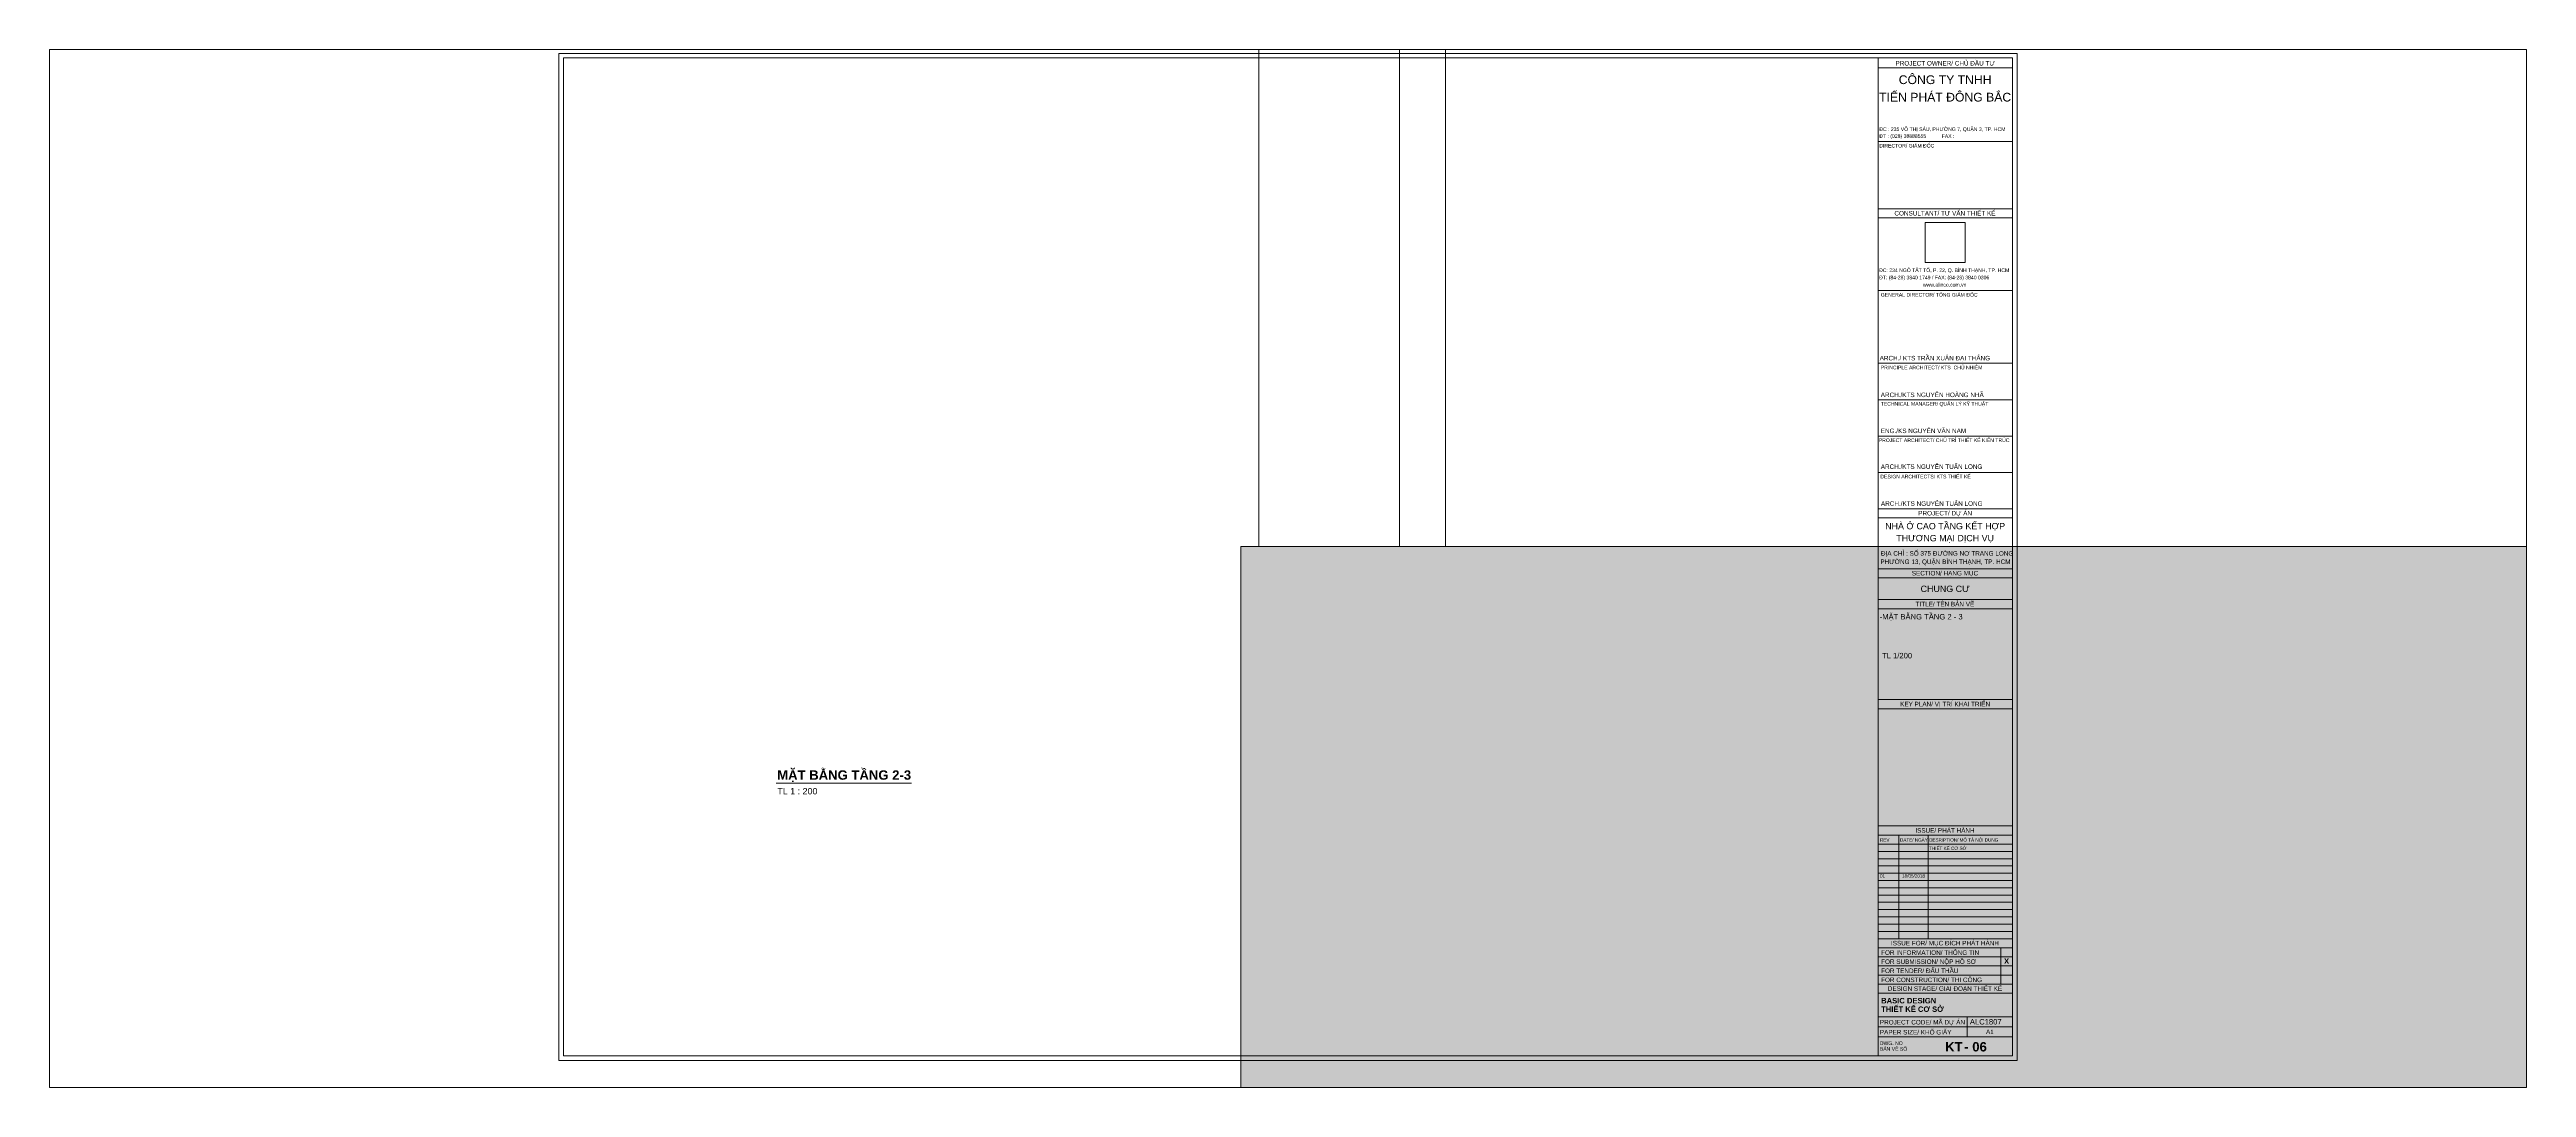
# Paper-space layout 'Layout1' of a CAD drawing. Header units: millimetres. Extents: x -255 to 1108, y 2 to 573.
# The model-space entities are those that its viewports show. They can reach past a viewport. Long polylines and large blocks are cut down to what shows.
import ezdxf

# ---------------------------------------------------------------- set-up
doc = ezdxf.new("R2010")
doc.units = ezdxf.units.MM
doc.linetypes.add('Grid Line', pattern=[22.225, 12.7, -3.175, 3.175, -3.175])
for name, color, linetype, lineweight in [('DIM', 1, 'Continuous', 5), ('G-ANNO-TTLB', 6, 'Continuous', 5), ('G-ANNO-TTLB-MEDM', 33, 'Continuous', 9), ('G-ANNO-TTLB-THIN', 151, 'Continuous', 5), ('KINH', 152, 'Continuous', 5), ('NET CAT', 3, 'Continuous', 5), ('NET CATConcrete', 3, 'Continuous', 5), ('TRUC', 225, 'Continuous', 5)]:
    doc.layers.add(name, color=color, linetype=linetype, lineweight=lineweight)
doc.layers.add('G-ANNO-NPLT', color=7, linetype='Continuous', plot=False)
doc.styles.add('Arial_10', font='arial_1.ttf', dxfattribs={"height": 3})
doc.styles.add('Arial_11', font='arial_1.ttf', dxfattribs={"height": 1.8})
doc.styles.add('Arial_3', font='arial_1.ttf', dxfattribs={"height": 2.5})
doc.styles.add('Arial_4', font='arial_1.ttf', dxfattribs={"height": 2})
doc.styles.add('Arial_5', font='arial_1.ttf', dxfattribs={"height": 1.8})
doc.styles.add('Arial_6', font='arial_1.ttf', dxfattribs={"height": 2.5})
doc.styles.add('Arial_7', font='arial_1.ttf', dxfattribs={"height": 4.8})
doc.styles.add('Arial_8', font='arial_1.ttf', dxfattribs={"height": 2})
doc.styles.add('Arial_9', font='arial_1.ttf', dxfattribs={"height": 3.5})
doc.styles.add('Arial_B_1', font='arialbd_1.ttf', dxfattribs={"height": 3})
doc.styles.add('Arial_B_2', font='arialbd_1.ttf', dxfattribs={"height": 5.15873})
doc.styles.add('TA1', font='arial_1.ttf')
doc.dimstyles.new('D_200_KTx2', dxfattribs={"dimtxt": 400, "dimasz": 300, "dimexe": 300, "dimexo": 300, "dimgap": 160, "dimtad": 1, "dimdec": 0, "dimzin": 9, "dimtxsty": 'TA1', "dimblk": 'ARCHTICK', "dimcen": 1, "dimdle": 300, "dimclrd": 256, "dimclre": 256, "dimclrt": 7, "dimadec": 0, "dimazin": 0, "dimtfac": 1, "dimtdec": 0, "dimtix": 1, "dimtmove": 1, "dimatfit": 3, "dimldrblk": 'ARCHTICK', "dimfxl": 0, "dimtolj": 1, "dimtzin": 0, "dimlwd": -1, "dimlwe": -1, "dimarcsym": 0})
picture_1 = doc.add_image_def('image1.jpg', size_in_pixel=(598, 599))

# ---------------------------------------------------------------- blocks, each defined once
blk = doc.blocks.new('KT-A1 - KT-A1-1017761--MẶT BẰNG TẦNG 2')
at = {"layer": 'G-ANNO-TTLB-MEDM'}
for p, q in [((28, 553.5), (28, 4.5)), ((825, 553.5), (28, 553.5)), ((751, 553.5), (751, 4.5)), ((825, 4.5), (825, 553.5)), ((28, 4.5), (825, 4.5))]:
    blk.add_line(p, q, dxfattribs=at)
at = {"layer": 'G-ANNO-TTLB-THIN'}
for p, q in [((827.5, 556), (25.5, 556)), ((25.5, 556), (25.5, 2)), ((825, 548), (751, 548)), ((827.5, 2), (827.5, 556)), ((825, 507.5), (751, 507.5)), ((825, 470.5), (751, 470.5)), ((825, 465.5), (751, 465.5)), ((825, 425.5), (751, 425.5)), ((825, 385.5), (751, 385.5)), ((825, 365.5), (751, 365.5)), ((825, 345.5), (751, 345.5)), ((825, 325.5), (751, 325.5)), ((825, 305.5), (751, 305.5)), ((825, 300.5), (751, 300.5)), ((825, 272.5), (751, 272.5)), ((825, 267.5), (751, 267.5)), ((825, 255.5), (751, 255.5)), ((825, 250.5), (751, 250.5)), ((825, 200.5), (751, 200.5)), ((825, 195.5), (751, 195.5)), ((825, 131), (751, 131)), ((825, 126), (751, 126)), ((762.5, 69), (762.5, 126)), ((778.5, 69), (778.5, 126)), ((825, 121), (751, 121)), ((825, 117), (751, 117)), ((825, 113), (751, 113)), ((825, 109), (751, 109)), ((825, 105), (751, 105)), ((825, 101), (751, 101)), ((825, 97), (751, 97)), ((825, 93), (751, 93)), ((825, 89), (751, 89)), ((825, 85), (751, 85)), ((825, 81), (751, 81)), ((825, 77), (751, 77)), ((825, 73), (751, 73)), ((825, 69), (751, 69)), ((825, 64), (751, 64)), ((825, 59), (751, 59)), ((818.5, 44), (818.5, 64)), ((825, 54), (751, 54)), ((825, 49), (751, 49)), ((825, 44), (751, 44)), ((825, 39), (751, 39)), ((825, 26), (751, 26)), ((825, 20.5), (751, 20.5)), ((825, 15), (751, 15)), ((800, 26), (800, 15)), ((25.5, 2), (827.5, 2))]:
    blk.add_line(p, q, dxfattribs=at)
at = {"layer": 'G-ANNO-TTLB', "line_spacing_factor": 0.936439}
for s, insert, char_height, width, attachment_point, style in [('\\pt12.7,25.4,38.1,50.8,63.5,76.2,88.9,101.6,114.3,127,139.7,152.4,165.1,177.8,190.5,203.2,215.9,228.6,241.3,254,266.7,279.4,292.1,304.8,317.5,330.2,342.9,355.6,368.3,381,393.7,406.4;PROJECT OWNER/ CHỦ {\\fArial|b0|i0|c238|p34;ĐẦU T}Ư', (787.9, 551.8), 2.5, 72.23, 2, 'Arial_3'), ('\\pt12,24,36,48,60,72,84,96,108,120,132,144,156,168,180,192,204,216,228,240,252,264,276,288,300,312,324,336,348,360,372,384;DIRECTOR/ GIÁM {\\fArial|b0|i0|c238|p34;ĐỐC}', (751.7, 506.2), 2, 30.89, 1, 'Arial_4'), ('\\pt12.7,25.4,38.1,50.8,63.5,76.2,88.9,101.6,114.3,127,139.7,152.4,165.1,177.8,190.5,203.2,215.9,228.6,241.3,254,266.7,279.4,292.1,304.8,317.5,330.2,342.9,355.6,368.3,381,393.7,406.4;CONSULTANT/ T{\\fArial|b0|i0|c163|p34;Ư VẤN THIẾT KẾ}', (787.8, 469.3), 2.5, 72.36, 2, 'Arial_3'), ('\\pt12,24,36,48,60,72,84,96,108,120,132,144,156,168,180,192,204,216,228,240,252,264,276,288,300,312,324,336,348,360,372,384;{\\fArial|b0|i0|c238|p34;ĐC: 234 NGÔ TẤT TỐ, P. 22, Q. B}ÌNH THẠNH, TP. HCM', (751.6, 437.7), 2, 72.89, 1, 'Arial_4'), ('\\pt12,24,36,48,60,72,84,96,108,120,132,144,156,168,180,192,204,216,228,240,252,264,276,288,300,312,324,336,348,360,372,384;{\\fArial|b0|i0|c238|p34;ĐT: (84-28) 3840 1749 / FAX: (84-28) 3840 0306}', (751.6, 433.7), 2, 72.89, 1, 'Arial_4'), ('\\pt12,24,36,48,60,72,84,96,108,120,132,144,156,168,180,192,204,216,228,240,252,264,276,288,300,312,324,336,348,360,372,384;GENERAL DIRECTOR/ TỔNG GIÁM {\\fArial|b0|i0|c238|p34;ĐỐC}', (752.5, 424.2), 2, 71.44, 1, 'Arial_4'), ('\\pt12,24,36,48,60,72,84,96,108,120,132,144,156,168,180,192,204,216,228,240,252,264,276,288,300,312,324,336,348,360,372,384;{\\fArial|b0|i0|c238|p34;www.alinco.com.vn}', (775.7, 429.7), 2, 24.61, 1, 'Arial_4'), ('\\pt12.7,25.4,38.1,50.8,63.5,76.2,88.9,101.6,114.3,127,139.7,152.4,165.1,177.8,190.5,203.2,215.9,228.6,241.3,254,266.7,279.4,292.1,304.8,317.5,330.2,342.9,355.6,368.3,381,393.7,406.4;ARCH./ KTS TRẦN XUÂN {\\fArial|b0|i0|c238|p34;ĐẠI THẮNG}', (751.9, 389.6), 2.5, 72.03, 1, 'Arial_3'), ('\\pt12,24,36,48,60,72,84,96,108,120,132,144,156,168,180,192,204,216,228,240,252,264,276,288,300,312,324,336,348,360,372,384;PRINCIPLE ARCHITECT/ KTS  CHỦ NHIỆM', (752.5, 384.2), 2, 71.44, 1, 'Arial_4'), ('\\pt12,24,36,48,60,72,84,96,108,120,132,144,156,168,180,192,204,216,228,240,252,264,276,288,300,312,324,336,348,360,372,384;TECHNICAL MANAGER/ QUẢN LÝ KỸ THUẬT', (752.5, 364.2), 2, 71.24, 1, 'Arial_4'), ('\\pt12,24,36,48,60,72,84,96,108,120,132,144,156,168,180,192,204,216,228,240,252,264,276,288,300,312,324,336,348,360,372,384;PROJECT ARCHITECT/ CHỦ TRÌ THIẾT KẾ KIẾN TRÚC', (751.4, 344.2), 2, 75.21, 1, 'Arial_4'), ('\\pt12,24,36,48,60,72,84,96,108,120,132,144,156,168,180,192,204,216,228,240,252,264,276,288,300,312,324,336,348,360,372,384;DESIGN ARCHITECTS/ KTS THIẾT KẾ', (752.3, 324.2), 2, 71.24, 1, 'Arial_4'), ('\\pt12.7,25.4,38.1,50.8,63.5,76.2,88.9,101.6,114.3,127,139.7,152.4,165.1,177.8,190.5,203.2,215.9,228.6,241.3,254,266.7,279.4,292.1,304.8,317.5,330.2,342.9,355.6,368.3,381,393.7,406.4;PROJECT/ DỰ ÁN', (787.9, 304.3), 2.5, 72.36, 2, 'Arial_3'), ('\\pt12.7,25.4,38.1,50.8,63.5,76.2,88.9,101.6,114.3,127,139.7,152.4,165.1,177.8,190.5,203.2,215.9,228.6,241.3,254,266.7,279.4,292.1,304.8,317.5,330.2,342.9,355.6,368.3,381,393.7,406.4;SECTION/ HẠNG MỤC', (787.8, 271.3), 2.5, 72.36, 2, 'Arial_3'), ('\\pt12.7,25.4,38.1,50.8,63.5,76.2,88.9,101.6,114.3,127,139.7,152.4,165.1,177.8,190.5,203.2,215.9,228.6,241.3,254,266.7,279.4,292.1,304.8,317.5,330.2,342.9,355.6,368.3,381,393.7,406.4;TITLE/ TÊN BẢN VẼ', (787.8, 254.3), 2.5, 72.36, 2, 'Arial_3'), ('\\pt12.7,25.4,38.1,50.8,63.5,76.2,88.9,101.6,114.3,127,139.7,152.4,165.1,177.8,190.5,203.2,215.9,228.6,241.3,254,266.7,279.4,292.1,304.8,317.5,330.2,342.9,355.6,368.3,381,393.7,406.4;KEY PLAN/ VỊ TRÍ KHAI TRIỂN', (787.9, 199.3), 2.5, 72.36, 2, 'Arial_3'), ('\\pt12.70001,25.4,38.10001,50.8,63.5,76.19999,88.9,101.59999,114.3,127.00001,139.7,152.40001,165.1,177.8,190.49999,203.2,215.89999,228.6,241.30001,254,266.70001,279.4,292.1,304.79999,317.5,330.19999,342.9,355.60001,368.3,381.00001,393.7,406.4;REV', (752.1, 124.2), 1.8, 9.39, 1, 'Arial_5'), ('\\pt12.7,25.4,38.1,50.8,63.5,76.2,88.9,101.6,114.3,127,139.7,152.4,165.1,177.8,190.5,203.2,215.9,228.6,241.3,254,266.7,279.4,292.1,304.8,317.5,330.2,342.9,355.6,368.3,381,393.7,406.4;DATE/ NGÀY', (763.1, 124.2), 1.8, 15.21, 1, 'Arial_5'), ('\\pt12.7,25.4,38.1,50.8,63.5,76.2,88.9,101.6,114.3,127,139.7,152.4,165.1,177.8,190.5,203.2,215.9,228.6,241.3,254,266.7,279.4,292.1,304.8,317.5,330.2,342.9,355.6,368.3,381,393.7,406.4;ISSUE/ PHÁT HÀNH', (787.8, 129.8), 2.5, 72.36, 2, 'Arial_3'), ('\\pt12.7,25.4,38.1,50.8,63.5,76.2,88.9,101.6,114.3,127,139.7,152.4,165.1,177.8,190.5,203.2,215.9,228.6,241.3,254,266.7,279.4,292.1,304.8,317.5,330.2,342.9,355.6,368.3,381,393.7,406.4;DESRIPTION/ MÔ TẢ NỘI DUNG', (779.1, 124.2), 1.8, 44.91, 1, 'Arial_5'), ('\\pt12.7,25.4,38.1,50.8,63.5,76.2,88.9,101.6,114.3,127,139.7,152.4,165.1,177.8,190.5,203.2,215.9,228.6,241.3,254,266.7,279.4,292.1,304.8,317.5,330.2,342.9,355.6,368.3,381,393.7,406.4;ISSUE FOR/ MỤC {\\fArial|b0|i0|c238|p34;ĐÍCH PHÁT H}ÀNH', (787.8, 67.8), 2.5, 72.36, 2, 'Arial_3'), ('\\pt12.7,25.4,38.1,50.8,63.5,76.2,88.9,101.6,114.3,127,139.7,152.4,165.1,177.8,190.5,203.2,215.9,228.6,241.3,254,266.7,279.4,292.1,304.8,317.5,330.2,342.9,355.6,368.3,381,393.7,406.4;FOR INFORMATION/ THÔNG TIN', (752.7, 62.6), 2.5, 54.77, 1, 'Arial_3'), ('\\pt12.7,25.4,38.1,50.8,63.5,76.2,88.9,101.6,114.3,127,139.7,152.4,165.1,177.8,190.5,203.2,215.9,228.6,241.3,254,266.7,279.4,292.1,304.8,317.5,330.2,342.9,355.6,368.3,381,393.7,406.4;FOR SUBMISSION/ NỘP HỒ S{\\fArial|b0|i0|c163|p34;Ơ}', (752.7, 57.6), 2.5, 53.38, 1, 'Arial_3'), ('\\pt12.69999,25.40001,38.1,50.79999,63.50001,76.2,88.89999,101.60001,114.3,126.99999,139.70001,152.4,165.09999,177.80001,190.5,203.19999,215.90001,228.6,241.29999,254.00001,266.7,279.39999,292.10001,304.8,317.49999,330.20001,342.9,355.59999,368.30001,381,393.69999,406.40001;X', (820.3, 58.2), 3, 2.939, 1, 'Arial_B_1'), ('\\pt12.7,25.4,38.1,50.8,63.5,76.2,88.9,101.6,114.3,127,139.7,152.4,165.1,177.8,190.5,203.2,215.9,228.6,241.3,254,266.7,279.4,292.1,304.8,317.5,330.2,342.9,355.6,368.3,381,393.7,406.4;FOR TENDER/ {\\fArial|b0|i0|c238|p34;ĐẤU THẦU}', (752.7, 52.6), 2.5, 43.66, 1, 'Arial_3'), ('\\pt12.7,25.4,38.1,50.8,63.5,76.2,88.9,101.6,114.3,127,139.7,152.4,165.1,177.8,190.5,203.2,215.9,228.6,241.3,254,266.7,279.4,292.1,304.8,317.5,330.2,342.9,355.6,368.3,381,393.7,406.4;FOR CONSTRUCTION/ THI CÔNG', (752.7, 47.6), 2.5, 56.09, 1, 'Arial_3'), ('\\pt12.7,25.4,38.1,50.8,63.5,76.2,88.9,101.6,114.3,127,139.7,152.4,165.1,177.8,190.5,203.2,215.9,228.6,241.3,254,266.7,279.4,292.1,304.8,317.5,330.2,342.9,355.6,368.3,381,393.7,406.4;DESIGN STAGE/ GIAI {\\fArial|b0|i0|c238|p34;ĐOẠN THIẾT KẾ}', (787.8, 42.8), 2.5, 72.36, 2, 'Arial_3'), ('\\pt12.7,25.4,38.1,50.8,63.5,76.2,88.9,101.6,114.3,127,139.7,152.4,165.1,177.8,190.5,203.2,215.9,228.6,241.3,254,266.7,279.4,292.1,304.8,317.5,330.2,342.9,355.6,368.3,381,393.7,406.4;BASIC DESIGN THIẾT KẾ C{\\fArial|b1|i0|c163|p34;Ơ SỞ}', (752.7, 36.4), 3, 35.46, 1, 'Arial_B_1'), ('\\pt12.7,25.4,38.1,50.8,63.5,76.2,88.9,101.6,114.3,127,139.7,152.4,165.1,177.8,190.5,203.2,215.9,228.6,241.3,254,266.7,279.4,292.1,304.8,317.5,330.2,342.9,355.6,368.3,381,393.7,406.4;PROJECT CODE/ MÃ DỰ ÁN', (752, 24.3), 2.5, 46.96, 1, 'Arial_3'), ('\\pt12.7,25.4,38.1,50.8,63.5,76.2,88.9,101.6,114.3,127,139.7,152.4,165.1,177.8,190.5,203.2,215.9,228.6,241.3,254,266.7,279.4,292.1,304.8,317.5,330.2,342.9,355.6,368.3,381,393.7,406.4;PAPER SIZE/ KHỔ GIẤY', (752, 18.8), 2.5, 46.96, 1, 'Arial_3'), ('\\pt12.7,25.4,38.1,50.8,63.5,76.2,88.9,101.6,114.3,127,139.7,152.4,165.1,177.8,190.5,203.2,215.9,228.6,241.3,254,266.7,279.4,292.1,304.8,317.5,330.2,342.9,355.6,368.3,381,393.7,406.4;A1', (812.5, 19), 2.5, 23.02, 2, 'Arial_3'), ('\\pt12,24,36,48,60,72,84,96,108,120,132,144,156,168,180,192,204,216,228,240,252,264,276,288,300,312,324,336,348,360,372,384;DWG. NO BẢN VẼ SỐ', (752, 12.5), 2, 16.14, 1, 'Arial_4')]:
    blk.add_mtext(s, dxfattribs=dict(at, insert=insert, char_height=char_height, width=width, attachment_point=attachment_point, style=style))
at = {"layer": 'G-ANNO-TTLB'}
image = blk.add_image(picture_1, insert=(777, 441), size_in_units=(21.9, 22), dxfattribs=at)
image.dxf.flags = 7
blk = doc.blocks.new('ALC1807-ASCENT PLAZA-KET CAU 1_rvt-1-MẶT BẰNG TẦNG 1')
at = {"layer": 'NET CAT'}
blk.add_hatch(color=7, dxfattribs=at).paths.add_polyline_path([(2400.5, -0.1), (2400.5, 299.9), (400.5, 299.9), (400.5, -0.1)], flags=0)
at = {"layer": 'NET CAT', "color": 90, "lineweight": 13}
for p, q in [((2400.5, 299.9), (400.5, 299.9)), ((400.5, 299.9), (400.5, -0.1)), ((400.5, -0.1), (2400.5, -0.1))]:
    blk.add_line(p, q, dxfattribs=at)
blk = doc.blocks.new('System Panel - Glazed-394770-MẶT BẰNG TẦNG 2')
at = {"layer": 'KINH', "lineweight": 9}
for p, q in [((500, 12.7), (-500, 12.7)), ((-500, 12.7), (-500, -12.7)), ((-500, -12.7), (500, -12.7))]:
    blk.add_line(p, q, dxfattribs=at)
blk = doc.blocks.new('_ARCHTICK')
at = {"color": 0, "linetype": 'ByBlock', "const_width": 0.15}
blk.add_lwpolyline([(-0.5, -0.5), (0.5, 0.5)], dxfattribs=at)
blk = doc.blocks.new('*D86')
at = {"layer": 'Defpoints', "color": 0, "transparency": 16777216}
for p in [(-6349.5, -0.1), (-499.5, -0.1), (-499.5, -2000.1)]:
    blk.add_point(p, dxfattribs=at)
at = {"layer": 'DIM', "transparency": 16777216}
for p, q in [((-6349.5, -300.1), (-6349.5, -2300.1)), ((-499.5, -300.1), (-499.5, -2300.1)), ((-6649.5, -2000.1), (-199.5, -2000.1))]:
    blk.add_line(p, q, dxfattribs=at)
at = {"layer": 'DIM', "transparency": 16777216, "xscale": 300, "yscale": 300, "zscale": 300, "rotation": 180}
blk.add_blockref('_ARCHTICK', (-6349.5, -2000.1), dxfattribs=at)
at = {"layer": 'DIM', "transparency": 16777216, "xscale": 300, "yscale": 300, "zscale": 300}
blk.add_blockref('_ARCHTICK', (-499.5, -2000.1), dxfattribs=at)
at = {"layer": 'DIM', "color": 7, "transparency": 16777216, "insert": (-3424.5, -1635.8), "char_height": 400, "attachment_point": 5, "style": 'TA1'}
blk.add_mtext('\\A1;5850', dxfattribs=at)
blk = doc.blocks.new('*D87')
at = {"layer": 'Defpoints', "color": 0, "transparency": 16777216}
for p in [(-499.5, -0.1), (1500.5, -0.1), (1500.5, -2000.1)]:
    blk.add_point(p, dxfattribs=at)
at = {"layer": 'DIM', "transparency": 16777216}
for p, q in [((-499.5, -300.1), (-499.5, -2300.1)), ((1500.5, -300.1), (1500.5, -2300.1)), ((-799.5, -2000.1), (1800.5, -2000.1))]:
    blk.add_line(p, q, dxfattribs=at)
at = {"layer": 'DIM', "transparency": 16777216, "xscale": 300, "yscale": 300, "zscale": 300, "rotation": 180}
blk.add_blockref('_ARCHTICK', (-499.5, -2000.1), dxfattribs=at)
at = {"layer": 'DIM', "transparency": 16777216, "xscale": 300, "yscale": 300, "zscale": 300}
blk.add_blockref('_ARCHTICK', (1500.5, -2000.1), dxfattribs=at)
at = {"layer": 'DIM', "color": 7, "transparency": 16777216, "insert": (500.5, -1635.8), "char_height": 400, "attachment_point": 5, "style": 'TA1'}
blk.add_mtext('\\A1;2000', dxfattribs=at)

msp = doc.modelspace()

# ---------------------------------------------------------------- linework, layer by layer
at = {"layer": 'NET CATConcrete'}
for p, q in [((410.5, 6199.9), (410.5, 299.9)), ((400.5, 20), (400.5, 299.9))]:
    msp.add_line(p, q, dxfattribs=at)
at = {"layer": 'TRUC', "linetype": 'Grid Line', "ltscale": 50}
msp.add_line((43000.5, -0.1), (-12092.4, -0.1), dxfattribs=at)

# ---------------------------------------------------------------- block references
at = {"lineweight": 5}
msp.add_blockref('ALC1807-ASCENT PLAZA-KET CAU 1_rvt-1-MẶT BẰNG TẦNG 1', (0, 0), dxfattribs=at)
at = {"color": 10, "lineweight": 15, "rotation": 90}
msp.add_blockref('System Panel - Glazed-394770-MẶT BẰNG TẦNG 2', (500.5, 799.9), dxfattribs=at)

# ---------------------------------------------------------------- dimensions: what is measured, and where the dimension line sits
at = {"layer": 'DIM'}
for base, p1, p2, picture, middle in [((-499.5, -2000.1), (-6349.5, -0.1), (-499.5, -0.1), '*D86', (-3424.5, -1635.8)), ((1500.5, -2000.1), (-499.5, -0.1), (1500.5, -0.1), '*D87', (500.5, -1635.8))]:
    dim = msp.add_linear_dim(base=base, p1=p1, p2=p2, dimstyle='D_200_KTx2', dxfattribs=at)
    dim.commit()
    dim.dimension.update_dxf_attribs({"geometry": picture, "text_midpoint": middle})

psp = doc.layouts.get("Layout1")

# ---------------------------------------------------------------- block references
at = {"layer": 'G-ANNO-TTLB'}
psp.add_blockref('KT-A1 - KT-A1-1017761--MẶT BẰNG TẦNG 2', (0, 15.2), dxfattribs=at)

# ---------------------------------------------------------------- texts
at = {"layer": 'G-ANNO-TTLB', "line_spacing_factor": 0.941778}
for s, insert, char_height, width, attachment_point, style in [('CÔNG TY TNHH', (787.9, 559.1), 4.8, 60.705, 2, 'Arial_7'), ('TIẾN PHÁT ĐÔNG BẮC', (787.9, 549.5), 4.8, 86.68, 2, 'Arial_7'), ('ĐC : 235 VÕ THỊ SÁU, PHƯỜNG 7, QUẬN 3, TP. HCM', (751.7, 530.5), 2, 82.809, 1, 'Arial_8'), ('ĐT : (028) 38888555           FAX :', (751.7, 526.7), 2, 49.411, 1, 'Arial_8'), ('ARCH./KTS NGUYỄN HOÀNG NHÃ', (752.5, 384.6), 2.5, 67.52, 1, 'Arial_6'), ('ENG./KS NGUYỄN VĂN NAM', (752.5, 364.8), 2.5, 55.981, 1, 'Arial_6'), ('ARCH./KTS NGUYỄN TUẤN LONG', (752.5, 345.1), 2.5, 66.602, 1, 'Arial_6'), ('ARCH./KTS NGUYỄN TUẤN LONG', (752.6, 324.8), 2.5, 66.602, 1, 'Arial_6'), ('NHÀ Ở CAO TẦNG KẾT HỢP', (787.9, 312.9), 3.5, 78.757, 2, 'Arial_9'), ('THƯƠNG MẠI DỊCH VỤ', (787.9, 306.3), 3.5, 64.059, 2, 'Arial_9'), ('ĐỊA CHỈ : SỐ 375 ĐƯỜNG NƠ TRANG LONG', (752.6, 297.4), 2.5, 86.925, 1, 'Arial_6'), ('PHƯỜNG 13, QUẬN BÌNH THẠNH, TP. HCM', (752.3, 292.8), 2.5, 85.364, 1, 'Arial_6'), ('CHUNG CƯ', (787.9, 278.4), 3.5, 32.137, 2, 'Arial_9'), ('-MẶT BẰNG TẦNG 2 - 3', (751.9, 262.8), 3, 47.23, 1, 'Arial_10'), ('TL 1/200', (753.2, 241.4), 3, 19.796, 1, 'Arial_10'), ('TL 1 : 200', (145.7, 167.1), 3.5, 26.352, 1, 'Arial_9'), ('THIẾT KẾ CƠ SỞ', (779.1, 134.8), 1.8, 24.504, 1, 'Arial_11'), ('01', (752.1, 119.6), 1.8, 3.35, 1, 'Arial_11'), ('18/05/2018', (770.5, 119.6), 1.8, 15.073, 2, 'Arial_11'), ('KT', (787.9, 27.3), 5.16, 11.202, 1, 'Arial_B_2'), ('- 06', (798.4, 27.3), 5.16, 14.447, 1, 'Arial_B_2'), ('ALC1807', (801.5, 40), 3, 20.897, 1, 'Arial_10')]:
    psp.add_mtext(s, dxfattribs=dict(at, insert=insert, char_height=char_height, width=width, attachment_point=attachment_point, style=style))

# ---------------------------------------------------------------- viewports
at = {"layer": '0'}
psp.add_viewport(center=(426.5, 287.8), size=(1362.1, 570.965), view_center_point=(426.5, 287.8), view_height=570.965, dxfattribs=at)

# ---------------------------------------------------------------- next in the draw order: texts
at = {"layer": 'G-ANNO-TTLB', "lineweight": 30, "insert": (143.6, 176.8), "char_height": 5.159, "width": 80.131, "attachment_point": 1, "line_spacing_factor": 0.941778, "style": 'Arial_B_2', "bg_fill": 3, "box_fill_scale": 1.25, "bg_fill_color": 256, "bg_fill_true_color": 13158600, "bg_fill_transparency": 0}
psp.add_mtext(' MẶT BẰNG TẦNG 2-3', dxfattribs=at)

# ---------------------------------------------------------------- next in the draw order: linework, layer by layer
at = {"layer": 'G-ANNO-NPLT', "lineweight": 5}
psp.add_line((145.1, 169.8), (219.4, 169.8), dxfattribs=at)

doc.saveas('drawing.dxf')
